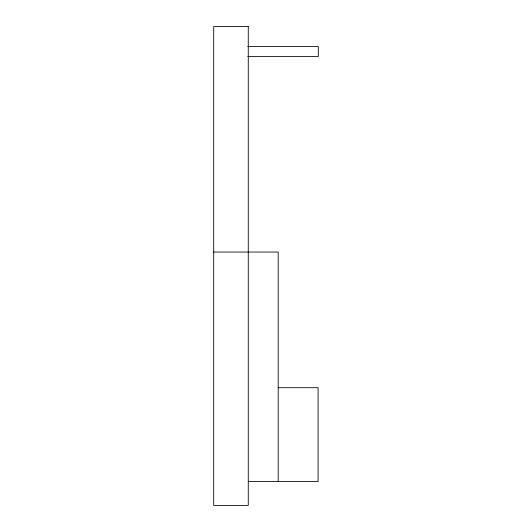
<?xml version="1.0" encoding="UTF-8"?>
<svg xmlns="http://www.w3.org/2000/svg" width="532" height="532" viewBox="0 0 532 532"><rect width="100%" height="100%" fill="white"/><g stroke="black" fill="none" stroke-linecap="round" stroke-linejoin="round"><path stroke-width="0.8" d="M247.772 46.55L318.302 46.55L318.302 56.525L247.772 56.525M213.698 252.035L278.196 252.035L278.196 481.46M278.196 387.695L318.096 387.695L318.096 481.46L248.271 481.46M248.271 26.6L213.698 26.6L213.698 505.4L248.271 505.4L248.271 26.6"/></g></svg>
